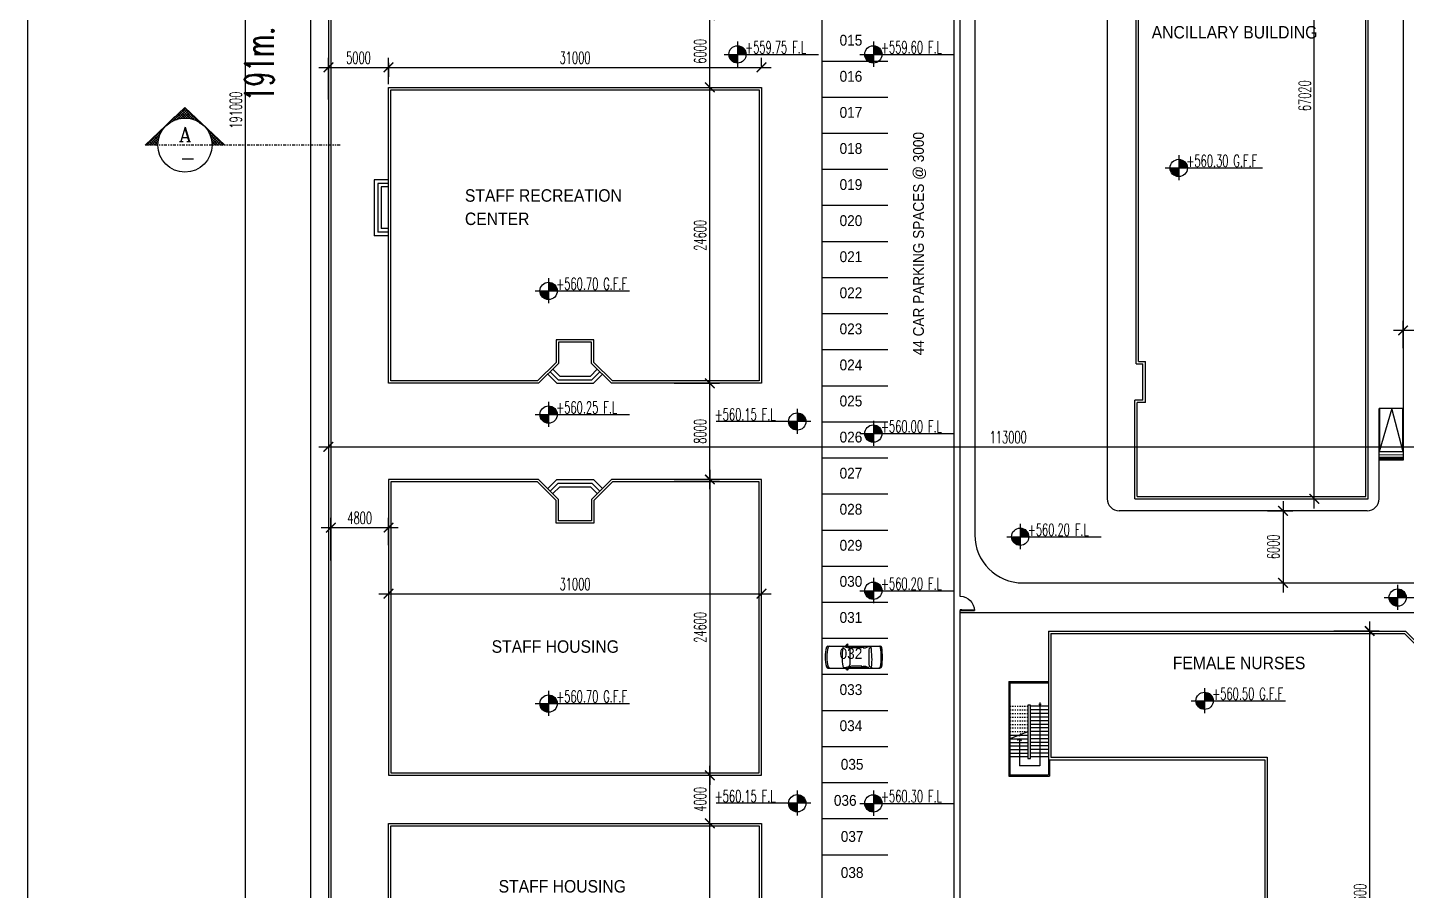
# Model space of a CAD drawing. Extents: x -708 to -403, y -916 to -561.
# Drawn here: x -708.2 to -593.6, y -784.3 to -712.5 of the extents above; entities that cross this region are included whole.
import ezdxf

# ---------------------------------------------------------------- set-up
doc = ezdxf.new("R2010")
doc.units = 0
doc.header["$LTSCALE"] = 0.2
doc.header["$MEASUREMENT"] = 0
doc.header["$PDMODE"] = 3
doc.header["$PDSIZE"] = 5
for name, pattern in [('HIDDEN', [0.375, 0.25, -0.125]), ('HIDDEN2', [0.1875, 0.125, -0.0625]), ('PHANTOM', [2.5, 1.25, -0.25, 0.25, -0.25, 0.25, -0.25])]:
    doc.linetypes.add(name, pattern=pattern)
doc.layers.get('0').update_dxf_attribs({"color": 11, "linetype": 'CONTINUOUS'})
doc.layers.get('Defpoints').update_dxf_attribs({"linetype": 'CONTINUOUS'})
for name, color, linetype in [('CCar', 7, 'CONTINUOUS'), ('CURB', 9, 'CONTINUOUS'), ('dimsite', 4, 'CONTINUOUS'), ('DOOR', 4, 'CONTINUOUS'), ('FENCE', 3, 'HIDDEN'), ('Handrail', 3, 'CONTINUOUS'), ('Level', 2, 'CONTINUOUS'), ('no', 2, 'CONTINUOUS'), ('Prapet', 2, 'CONTINUOUS'), ('Ptext', 11, 'CONTINUOUS'), ('ROOF', 2, 'CONTINUOUS'), ('STAIRS', 7, 'CONTINUOUS'), ('STR', 9, 'CONTINUOUS'), ('TEXT2', 3, 'CONTINUOUS'), ('TITLE', 1, 'CONTINUOUS'), ('TXT1', 2, 'CONTINUOUS'), ('WALKWAYS', 9, 'CONTINUOUS'), ('WALL', 7, 'CONTINUOUS')]:
    doc.layers.add(name, color=color, linetype=linetype)
doc.layers.add('H-RAMP', color=11, linetype='CONTINUOUS', lineweight=5)
doc.styles.add('RC', font='ROMANC.SHX', dxfattribs={"height": 4})
doc.styles.add('ROMANS', font='ROMANS.SHX', dxfattribs={"width": 0.6})
doc.styles.add('TTXT', font='swisse.ttf', dxfattribs={"width": 0.6})
doc.linetypes.add('FENCELINE1', pattern='A,0.25,-0.1,[133,ltypeshp.shx,S=0.1,R=0,X=-0.1,Y=0],-0.1,1', length=1.45)
doc.dimstyles.new('1-500', dxfattribs={"dimscale": 2, "dimtxt": 0.5, "dimasz": 0.4, "dimexe": 0.4, "dimexo": 0.03, "dimgap": 0.15, "dimtad": 1, "dimdec": 0, "dimlfac": 1000, "dimzin": 13, "dimdsep": 46, "dimtxsty": 'ROMANS', "dimblk": 'ARCHTICK', "dimcen": 0.09, "dimdle": 0.4, "dimclrd": 256, "dimclre": 256, "dimclrt": 2, "dimadec": 0, "dimazin": 0, "dimtfac": 1, "dimtdec": 0, "dimtofl": 0, "dimtmove": 2, "dimatfit": 3, "dimldrblk": 'CLOSEDBLANK', "dimfxl": 0, "dimtolj": 1, "dimtzin": 0, "dimlwd": -1, "dimlwe": -1, "dimarcsym": 0})

# ---------------------------------------------------------------- blocks, each defined once
blk = doc.blocks.new('_ARCHTICK')
at = {"color": 0, "linetype": 'ByBlock', "const_width": 0.15}
blk.add_lwpolyline([(-0.5, -0.5), (0.5, 0.5)], dxfattribs=at)
blk = doc.blocks.new('*D32')
at = {"layer": 'Defpoints', "color": 0}
for p in [(-678.19, -715.85), (-678.19, -717.32), (-683.19, -718.59)]:
    blk.add_point(p, dxfattribs=at)
at = {"layer": 'dimsite'}
for p, q in [((-683.19, -718.53), (-683.19, -715.05)), ((-678.19, -717.26), (-678.19, -715.05)), ((-683.99, -715.85), (-677.39, -715.85))]:
    blk.add_line(p, q, dxfattribs=at)
at = {"layer": 'dimsite', "xscale": 0.8, "yscale": 0.8, "zscale": 0.8, "rotation": 180}
blk.add_blockref('_ARCHTICK', (-683.19, -715.85), dxfattribs=at)
at = {"layer": 'dimsite', "xscale": 0.8, "yscale": 0.8, "zscale": 0.8}
blk.add_blockref('_ARCHTICK', (-678.19, -715.85), dxfattribs=at)
at = {"layer": 'dimsite', "color": 2, "insert": (-680.69, -715.05), "char_height": 1, "attachment_point": 5, "style": 'ROMANS'}
blk.add_mtext('\\A1;5000', dxfattribs=at)
blk = doc.blocks.new('_ClosedBlank')
at = {"color": 0, "linetype": 'ByBlock', "lineweight": -2}
for p, q in [((-1, 0.17), (0, 0)), ((-1, 0.17), (-1, -0.17)), ((0, 0), (-1, -0.17))]:
    blk.add_line(p, q, dxfattribs=at)
blk = doc.blocks.new('*D33')
at = {"layer": 'Defpoints', "color": 0}
for p in [(-678.19, -715.4), (-647.19, -715.85), (-647.19, -715.85)]:
    blk.add_point(p, dxfattribs=at)
at = {"layer": 'dimsite'}
for p, q in [((-647.19, -715.79), (-647.19, -715.05)), ((-678.99, -715.85), (-646.39, -715.85)), ((-678.19, -715.46), (-678.19, -716.65))]:
    blk.add_line(p, q, dxfattribs=at)
at = {"layer": 'dimsite', "xscale": 0.8, "yscale": 0.8, "zscale": 0.8, "rotation": 180}
blk.add_blockref('_ARCHTICK', (-678.19, -715.85), dxfattribs=at)
at = {"layer": 'dimsite', "xscale": 0.8, "yscale": 0.8, "zscale": 0.8}
blk.add_blockref('_ARCHTICK', (-647.19, -715.85), dxfattribs=at)
at = {"layer": 'dimsite', "color": 2, "insert": (-662.69, -715.05), "char_height": 1, "attachment_point": 5, "style": 'ROMANS'}
blk.add_mtext('\\A1;31000', dxfattribs=at)
blk = doc.blocks.new('*D36')
at = {"layer": 'Defpoints', "color": 0}
for p in [(-678.19, -754.12), (-678.19, -755.64), (-682.99, -756.92)]:
    blk.add_point(p, dxfattribs=at)
at = {"layer": 'dimsite'}
for p, q in [((-682.99, -756.86), (-682.99, -753.32)), ((-678.19, -755.58), (-678.19, -753.32)), ((-683.79, -754.12), (-677.39, -754.12))]:
    blk.add_line(p, q, dxfattribs=at)
at = {"layer": 'dimsite', "xscale": 0.8, "yscale": 0.8, "zscale": 0.8, "rotation": 180}
blk.add_blockref('_ARCHTICK', (-682.99, -754.12), dxfattribs=at)
at = {"layer": 'dimsite', "xscale": 0.8, "yscale": 0.8, "zscale": 0.8}
blk.add_blockref('_ARCHTICK', (-678.19, -754.12), dxfattribs=at)
at = {"layer": 'dimsite', "color": 2, "insert": (-680.59, -753.32), "char_height": 1, "attachment_point": 5, "style": 'ROMANS'}
blk.add_mtext('\\A1;4800', dxfattribs=at)
blk = doc.blocks.new('*D37')
at = {"layer": 'Defpoints', "color": 0}
for p in [(-678.19, -759.17), (-647.19, -759.62), (-647.19, -759.62)]:
    blk.add_point(p, dxfattribs=at)
at = {"layer": 'dimsite'}
for p, q in [((-678.99, -759.62), (-646.39, -759.62)), ((-678.19, -759.23), (-678.19, -760.42)), ((-647.19, -759.56), (-647.19, -758.82))]:
    blk.add_line(p, q, dxfattribs=at)
at = {"layer": 'dimsite', "xscale": 0.8, "yscale": 0.8, "zscale": 0.8, "rotation": 180}
blk.add_blockref('_ARCHTICK', (-678.19, -759.62), dxfattribs=at)
at = {"layer": 'dimsite', "xscale": 0.8, "yscale": 0.8, "zscale": 0.8}
blk.add_blockref('_ARCHTICK', (-647.19, -759.62), dxfattribs=at)
at = {"layer": 'dimsite', "color": 2, "insert": (-662.69, -758.82), "char_height": 1, "attachment_point": 5, "style": 'ROMANS'}
blk.add_mtext('\\A1;31000', dxfattribs=at)
blk = doc.blocks.new('Vclsdp')
for p, q in [((0.24, 0.91), (4.58, 0.91)), ((1.63, 0.86), (1.96, 0.78)), ((1.91, 1.05), (1.87, 1.07)), ((2.2, 0.77), (1.92, 0.87)), ((1.92, 0.87), (3.05, 0.87)), ((2.06, 0.65), (2.06, -0.65)), ((3.05, 0.77), (2.2, 0.77)), ((3.05, 0.87), (3.05, 0.77)), ((3.16, 0.88), (3.16, 0.77)), ((3.62, 0.88), (3.16, 0.88)), ((3.16, 0.77), (3.36, 0.77)), ((3.36, 0.77), (3.62, 0.88)), ((3.66, 0.75), (3.82, 0.86)), ((0.24, -0.91), (4.58, -0.91)), ((1.63, -0.86), (1.96, -0.78)), ((1.91, -1.05), (1.87, -1.07)), ((2.2, -0.77), (1.92, -0.87)), ((1.92, -0.87), (3.05, -0.87)), ((3.05, -0.77), (2.2, -0.77)), ((3.05, -0.87), (3.05, -0.77)), ((3.16, -0.88), (3.16, -0.77)), ((3.16, -0.77), (3.36, -0.77)), ((3.62, -0.88), (3.16, -0.88)), ((3.36, -0.77), (3.62, -0.88)), ((3.66, -0.75), (3.87, -0.86))]:
    blk.add_line(p, q)
for centre, radius, start, end in [((2.99, 0), 2.99, 164.0673, 195.9327), ((0.24, 0.78), 0.127, 90, 162.5507), ((2.96, 0), 2.83, 163.0675, 196.9325), ((0.38, 0.78), 0.127, 90, 161.4637), ((6.15, 0), 4.74, 170.7342, 189.2658), ((1.6, 0.74), 0.127, 75.2564, 170.0648), ((1.97, 0.79), 0.303, 109.7944, 155.6458), ((2.01, 0.9), 0.18, 122.3474, 176.7713), ((1.93, 0.65), 0.127, 0, 75.2564), ((13.72, 0), 10.09, 175.7353, 184.2647), ((-2.71, -0.22), 6.61, 354.4202, 9.448), ((4.48, 0.78), 0.127, 7.3566, 90), ((4.58, 0.78), 0.127, 7.3566, 90), ((-2.17, 0), 6.83, 353.2311, 6.6925), ((-2.07, 0), 6.83, 353.2311, 6.6925), ((0.24, -0.78), 0.127, 197.4493, 270), ((0.38, -0.78), 0.127, 198.5363, 270), ((1.6, -0.74), 0.127, 189.9352, 284.7436), ((1.97, -0.79), 0.303, 204.3542, 250.2056), ((2.01, -0.9), 0.18, 183.2287, 237.6526), ((1.93, -0.65), 0.127, 284.7436, 0), ((4.48, -0.78), 0.127, 270, 352.5594), ((4.58, -0.78), 0.127, 270, 352.5594)]:
    blk.add_arc(centre, radius, start, end)
blk = doc.blocks.new('*D178')
at = {"layer": 'Defpoints', "color": 0}
for p in [(-654.52, -711.52), (-651.49, -711.52), (-654.52, -717.52)]:
    blk.add_point(p, dxfattribs=at)
at = {"layer": 'dimsite'}
for p, q in [((-654.46, -711.52), (-650.69, -711.52)), ((-651.49, -718.32), (-651.49, -710.72)), ((-654.46, -717.52), (-650.69, -717.52))]:
    blk.add_line(p, q, dxfattribs=at)
at = {"layer": 'dimsite', "xscale": 0.8, "yscale": 0.8, "zscale": 0.8}
for p, rotation in [((-651.49, -711.52), 90), ((-651.49, -717.52), 270)]:
    blk.add_blockref('_ARCHTICK', p, dxfattribs=dict(at, rotation=rotation))
at = {"layer": 'dimsite', "color": 2, "insert": (-652.29, -714.52), "char_height": 1, "attachment_point": 5, "rotation": 90, "style": 'ROMANS'}
blk.add_mtext('\\A1;6000', dxfattribs=at)
blk = doc.blocks.new('*D179')
at = {"layer": 'Defpoints', "color": 0}
for p in [(-654.52, -717.52), (-651.49, -717.52), (-654.52, -742.12)]:
    blk.add_point(p, dxfattribs=at)
at = {"layer": 'dimsite'}
for p, q in [((-651.49, -742.92), (-651.49, -716.72)), ((-654.46, -717.52), (-650.69, -717.52)), ((-654.46, -742.12), (-650.69, -742.12))]:
    blk.add_line(p, q, dxfattribs=at)
at = {"layer": 'dimsite', "xscale": 0.8, "yscale": 0.8, "zscale": 0.8}
for p, rotation in [((-651.49, -717.52), 90), ((-651.49, -742.12), 270)]:
    blk.add_blockref('_ARCHTICK', p, dxfattribs=dict(at, rotation=rotation))
at = {"layer": 'dimsite', "color": 2, "insert": (-652.29, -729.82), "char_height": 1, "attachment_point": 5, "rotation": 90, "style": 'ROMANS'}
blk.add_mtext('\\A1;24600', dxfattribs=at)
blk = doc.blocks.new('*D180')
at = {"layer": 'Defpoints', "color": 0}
for p in [(-654.52, -742.12), (-651.49, -742.12), (-654.52, -750.12)]:
    blk.add_point(p, dxfattribs=at)
at = {"layer": 'dimsite'}
for p, q in [((-651.49, -750.92), (-651.49, -741.32)), ((-654.46, -742.12), (-650.69, -742.12)), ((-654.46, -750.12), (-650.69, -750.12))]:
    blk.add_line(p, q, dxfattribs=at)
at = {"layer": 'dimsite', "xscale": 0.8, "yscale": 0.8, "zscale": 0.8}
for p, rotation in [((-651.49, -742.12), 90), ((-651.49, -750.12), 270)]:
    blk.add_blockref('_ARCHTICK', p, dxfattribs=dict(at, rotation=rotation))
at = {"layer": 'dimsite', "color": 2, "insert": (-652.29, -746.12), "char_height": 1, "attachment_point": 5, "rotation": 90, "style": 'ROMANS'}
blk.add_mtext('\\A1;8000', dxfattribs=at)
blk = doc.blocks.new('*D181')
at = {"layer": 'Defpoints', "color": 0}
for p in [(-654.52, -750.12), (-654.52, -774.72), (-651.49, -774.72)]:
    blk.add_point(p, dxfattribs=at)
at = {"layer": 'dimsite'}
for p, q in [((-651.49, -749.32), (-651.49, -775.52)), ((-654.46, -750.12), (-650.69, -750.12)), ((-654.46, -774.72), (-650.69, -774.72))]:
    blk.add_line(p, q, dxfattribs=at)
at = {"layer": 'dimsite', "xscale": 0.8, "yscale": 0.8, "zscale": 0.8}
for p, rotation in [((-651.49, -750.12), 90), ((-651.49, -774.72), 270)]:
    blk.add_blockref('_ARCHTICK', p, dxfattribs=dict(at, rotation=rotation))
at = {"layer": 'dimsite', "color": 2, "insert": (-652.29, -762.42), "char_height": 1, "attachment_point": 5, "rotation": 90, "style": 'ROMANS'}
blk.add_mtext('\\A1;24600', dxfattribs=at)
blk = doc.blocks.new('*D182')
at = {"layer": 'Defpoints', "color": 0}
for p in [(-654.52, -774.72), (-651.49, -774.72), (-654.52, -778.72)]:
    blk.add_point(p, dxfattribs=at)
at = {"layer": 'dimsite'}
for p, q in [((-651.49, -779.52), (-651.49, -773.92)), ((-654.46, -774.72), (-650.69, -774.72)), ((-654.46, -778.72), (-650.69, -778.72))]:
    blk.add_line(p, q, dxfattribs=at)
at = {"layer": 'dimsite', "xscale": 0.8, "yscale": 0.8, "zscale": 0.8}
for p, rotation in [((-651.49, -774.72), 90), ((-651.49, -778.72), 270)]:
    blk.add_blockref('_ARCHTICK', p, dxfattribs=dict(at, rotation=rotation))
at = {"layer": 'dimsite', "color": 2, "insert": (-652.29, -776.72), "char_height": 1, "attachment_point": 5, "rotation": 90, "style": 'ROMANS'}
blk.add_mtext('\\A1;4000', dxfattribs=at)
blk = doc.blocks.new('*D183')
at = {"layer": 'Defpoints', "color": 0}
for p in [(-654.52, -778.72), (-651.49, -778.72), (-652.27, -803.32)]:
    blk.add_point(p, dxfattribs=at)
at = {"layer": 'dimsite'}
for p, q in [((-651.49, -804.12), (-651.49, -777.92)), ((-654.46, -778.72), (-650.69, -778.72)), ((-652.21, -803.32), (-650.69, -803.32))]:
    blk.add_line(p, q, dxfattribs=at)
at = {"layer": 'dimsite', "xscale": 0.8, "yscale": 0.8, "zscale": 0.8}
for p, rotation in [((-651.49, -778.72), 90), ((-651.49, -803.32), 270)]:
    blk.add_blockref('_ARCHTICK', p, dxfattribs=dict(at, rotation=rotation))
at = {"layer": 'dimsite', "color": 2, "insert": (-652.29, -791.02), "char_height": 1, "attachment_point": 5, "rotation": 90, "style": 'ROMANS'}
blk.add_mtext('\\A1;24600', dxfattribs=at)
blk = doc.blocks.new('*D184')
at = {"layer": 'Defpoints', "color": 0}
for p in [(-599.68, -762.72), (-596.65, -762.72), (-599.68, -807.32)]:
    blk.add_point(p, dxfattribs=at)
at = {"layer": 'dimsite'}
for p, q in [((-596.65, -808.12), (-596.65, -761.92)), ((-599.62, -762.72), (-595.85, -762.72)), ((-599.62, -807.32), (-595.85, -807.32))]:
    blk.add_line(p, q, dxfattribs=at)
at = {"layer": 'dimsite', "xscale": 0.8, "yscale": 0.8, "zscale": 0.8}
for p, rotation in [((-596.65, -762.72), 90), ((-596.65, -807.32), 270)]:
    blk.add_blockref('_ARCHTICK', p, dxfattribs=dict(at, rotation=rotation))
at = {"layer": 'dimsite', "color": 2, "insert": (-597.45, -785.02), "char_height": 1, "attachment_point": 5, "rotation": 90, "style": 'ROMANS'}
blk.add_mtext('\\A1;44600', dxfattribs=at)
blk = doc.blocks.new('*X15')
at = {"color": 0}
for p, q in [((36.82, 28.25), (36.9, 28.33)), ((36.82, 28.27), (36.87, 28.33)), ((36.82, 28.3), (36.84, 28.33)), ((36.82, 28.22), (36.92, 28.32)), ((36.82, 28.19), (36.92, 28.29)), ((36.82, 28.16), (36.92, 28.26)), ((36.82, 28.13), (36.92, 28.23)), ((36.84, 28.13), (36.92, 28.2)), ((36.87, 28.13), (36.92, 28.18)), ((36.9, 28.13), (36.92, 28.15))]:
    blk.add_line(p, q, dxfattribs=at)
blk = doc.blocks.new('*X14')
at = {"color": 0}
for p, q in [((36.82, 29.91), (36.91, 30.01)), ((36.82, 29.94), (36.88, 30.01)), ((36.82, 29.97), (36.86, 30.01)), ((36.82, 30), (36.83, 30.01)), ((36.82, 29.89), (36.92, 29.99)), ((36.82, 29.86), (36.92, 29.96)), ((36.82, 29.83), (36.92, 29.93)), ((36.82, 29.81), (36.92, 29.9)), ((36.85, 29.81), (36.92, 29.87)), ((36.88, 29.81), (36.92, 29.84)), ((36.91, 29.81), (36.92, 29.82))]:
    blk.add_line(p, q, dxfattribs=at)
blk = doc.blocks.new('A$C2C2F0F2F')
at = {"layer": 'DOOR'}
for p, q in [((0.1, 1.64), (0, 1.64)), ((0, 1.44), (0, 1.64)), ((0.1, 1.44), (0.1, 1.64)), ((0.1, 1.44), (0, 1.44)), ((0, 0.2), (0, 1.44)), ((0, 0), (0, 0.2)), ((0.1, 0.2), (0, 0.2)), ((0.1, 0), (0, 0)), ((0.02, 0.2), (0.02, 1.44)), ((0.08, 0.2), (0.08, 1.44)), ((0.1, 0.2), (0.1, 1.44)), ((0.1, 0), (0.1, 0.2))]:
    blk.add_line(p, q, dxfattribs=at)
blk.add_arc((0, 0), 1.64, 0, 90, dxfattribs=at)
at = {"layer": 'DOOR', "color": 11, "extrusion": (0, 0, -1), "zscale": -1}
for name, p in [('*X14', (-36.92, -28.37)), ('*X15', (-36.92, -28.13))]:
    blk.add_blockref(name, p, dxfattribs=at)
blk = doc.blocks.new('*D208')
at = {"layer": 'Defpoints', "color": 0}
for p in [(-593.87, -737.73), (-593.87, -739.26), (-588.37, -739.26)]:
    blk.add_point(p, dxfattribs=at)
at = {"layer": 'dimsite'}
for p, q in [((-587.57, -737.73), (-594.67, -737.73)), ((-593.87, -739.2), (-593.87, -736.93)), ((-588.37, -739.2), (-588.37, -736.93))]:
    blk.add_line(p, q, dxfattribs=at)
at = {"layer": 'dimsite', "xscale": 0.8, "yscale": 0.8, "zscale": 0.8, "rotation": 180}
blk.add_blockref('_ARCHTICK', (-593.87, -737.73), dxfattribs=at)
at = {"layer": 'dimsite', "xscale": 0.8, "yscale": 0.8, "zscale": 0.8}
blk.add_blockref('_ARCHTICK', (-588.37, -737.73), dxfattribs=at)
at = {"layer": 'dimsite', "color": 2, "insert": (-591.12, -736.93), "char_height": 1, "attachment_point": 5, "style": 'ROMANS'}
blk.add_mtext('\\A1;5500', dxfattribs=at)
blk = doc.blocks.new('*D210')
at = {"layer": 'Defpoints', "color": 0}
for p in [(-605.21, -752.72), (-605.21, -758.72), (-603.85, -758.72)]:
    blk.add_point(p, dxfattribs=at)
at = {"layer": 'dimsite'}
for p, q in [((-605.15, -752.72), (-603.05, -752.72)), ((-603.85, -751.92), (-603.85, -759.52)), ((-605.15, -758.72), (-603.05, -758.72))]:
    blk.add_line(p, q, dxfattribs=at)
at = {"layer": 'dimsite', "xscale": 0.8, "yscale": 0.8, "zscale": 0.8}
for p, rotation in [((-603.85, -752.72), 90), ((-603.85, -758.72), 270)]:
    blk.add_blockref('_ARCHTICK', p, dxfattribs=dict(at, rotation=rotation))
at = {"layer": 'dimsite', "color": 2, "insert": (-604.65, -755.72), "char_height": 1, "attachment_point": 5, "rotation": 90, "style": 'ROMANS'}
blk.add_mtext('\\A1;6000', dxfattribs=at)
blk = doc.blocks.new('*D258')
at = {"layer": 'Defpoints', "color": 0}
for p in [(-605.28, -684.7), (-601.25, -684.7), (-603.24, -751.72)]:
    blk.add_point(p, dxfattribs=at)
at = {"layer": 'dimsite'}
for p, q in [((-601.25, -752.52), (-601.25, -683.9)), ((-605.22, -684.7), (-600.45, -684.7)), ((-603.18, -751.72), (-600.45, -751.72))]:
    blk.add_line(p, q, dxfattribs=at)
at = {"layer": 'dimsite', "xscale": 0.8, "yscale": 0.8, "zscale": 0.8}
for p, rotation in [((-601.25, -684.7), 90), ((-601.25, -751.72), 270)]:
    blk.add_blockref('_ARCHTICK', p, dxfattribs=dict(at, rotation=rotation))
at = {"layer": 'dimsite', "color": 2, "insert": (-602.05, -718.21), "char_height": 1, "attachment_point": 5, "rotation": 90, "style": 'ROMANS'}
blk.add_mtext('\\A1;67020', dxfattribs=at)
blk = doc.blocks.new('*D274')
at = {"layer": 'Defpoints', "color": 0}
for p in [(-690.08, -623.91), (-683.48, -623.91), (-685.01, -814.91)]:
    blk.add_point(p, dxfattribs=at)
at = {"layer": 'dimsite'}
for p, q in [((-690.08, -815.71), (-690.08, -623.11)), ((-683.54, -623.91), (-690.88, -623.91)), ((-685.07, -814.91), (-690.88, -814.91))]:
    blk.add_line(p, q, dxfattribs=at)
at = {"layer": 'dimsite', "xscale": 0.8, "yscale": 0.8, "zscale": 0.8}
for p, rotation in [((-690.08, -623.91), 90), ((-690.08, -814.91), 270)]:
    blk.add_blockref('_ARCHTICK', p, dxfattribs=dict(at, rotation=rotation))
at = {"layer": 'dimsite', "color": 2, "insert": (-690.88, -719.41), "char_height": 1, "attachment_point": 5, "rotation": 90, "style": 'ROMANS'}
blk.add_mtext('\\A1;191000', dxfattribs=at)
blk = doc.blocks.new('*X279')
at = {"color": 0}
for p, q in [((592.73, 429.39), (597.06, 433.72)), ((594.53, 430.48), (597.43, 433.38)), ((596.01, 430.71), (594.89, 431.83)), ((596.62, 430.81), (595.25, 432.18)), ((595.37, 430.61), (597.79, 433.04)), ((597.35, 430.79), (595.61, 432.52)), ((598.21, 430.63), (595.97, 432.87)), ((596.21, 430.74), (598.16, 432.7)), ((599.19, 430.36), (596.32, 433.22)), ((600.37, 429.89), (596.68, 433.57)), ((597.02, 430.85), (598.53, 432.36)), ((597.62, 430.74), (598.89, 432.02)), ((598.22, 430.63), (599.26, 431.67)), ((591.69, 428.67), (591.68, 428.68)), ((592.11, 428.96), (592.03, 429.03)), ((592.52, 429.25), (592.39, 429.38)), ((592.94, 429.53), (592.75, 429.73)), ((593.36, 429.82), (593.11, 430.08)), ((593.78, 430.11), (593.46, 430.43)), ((594.2, 430.4), (593.82, 430.78)), ((594.78, 430.52), (594.18, 431.13)), ((595.39, 430.62), (594.54, 431.48)), ((598.8, 430.51), (599.62, 431.33)), ((599.31, 430.31), (599.99, 430.99)), ((601.55, 429.42), (599.7, 431.26)), ((599.81, 430.11), (600.36, 430.65)), ((600.32, 429.91), (600.72, 430.31)), ((600.82, 429.7), (601.09, 429.97)), ((601.33, 429.5), (601.45, 429.63))]:
    blk.add_line(p, q, dxfattribs=at)
blk = doc.blocks.new('*X278')
at = {"color": 0}
for p, q in [((602.83, 428.17), (602.93, 428.28)), ((607.6, 423.36), (602.86, 428.1)), ((603.07, 427.71), (603.29, 427.93)), ((603.31, 427.24), (603.65, 427.58)), ((603.56, 426.78), (604.01, 427.23)), ((606.9, 423.36), (603.69, 426.56)), ((603.84, 426.35), (604.37, 426.88)), ((604.13, 425.94), (604.72, 426.53)), ((604.32, 425.42), (605.08, 426.18)), ((604.32, 424.72), (605.44, 425.84)), ((606.19, 423.36), (604.32, 425.23)), ((605.48, 423.36), (604.32, 424.52)), ((604.37, 424.05), (605.8, 425.49)), ((604.44, 423.42), (606.16, 425.14)), ((605.08, 423.36), (606.52, 424.79)), ((605.79, 423.36), (606.87, 424.44)), ((606.5, 423.36), (607.23, 424.09)), ((604.78, 423.36), (604.4, 423.73)), ((607.21, 423.36), (607.59, 423.74)), ((607.91, 423.36), (607.95, 423.39))]:
    blk.add_line(p, q, dxfattribs=at)
blk = doc.blocks.new('*D283')
at = {"layer": 'Defpoints', "color": 0}
for p in [(-683.19, -746.07), (-570.19, -747.41), (-570.19, -747.73)]:
    blk.add_point(p, dxfattribs=at)
at = {"layer": 'dimsite'}
for p, q in [((-683.19, -746.13), (-683.19, -748.21)), ((-570.19, -747.67), (-570.19, -746.61)), ((-683.99, -747.41), (-569.39, -747.41))]:
    blk.add_line(p, q, dxfattribs=at)
at = {"layer": 'dimsite', "xscale": 0.8, "yscale": 0.8, "zscale": 0.8, "rotation": 180}
blk.add_blockref('_ARCHTICK', (-683.19, -747.41), dxfattribs=at)
at = {"layer": 'dimsite', "xscale": 0.8, "yscale": 0.8, "zscale": 0.8}
blk.add_blockref('_ARCHTICK', (-570.19, -747.41), dxfattribs=at)
at = {"layer": 'dimsite', "color": 2, "insert": (-626.69, -746.61), "char_height": 1, "attachment_point": 5, "style": 'ROMANS'}
blk.add_mtext('\\A1;113000', dxfattribs=at)
blk = doc.blocks.new('A$C4FC02F7F')
at = {"layer": 'CURB'}
for p, q in [((27.5991, 25.1005), (27.5991, 22.0005)), ((29.55, 25.1005), (29.55, 21.5005)), ((29.6, 25.1005), (29.6, 20.8005)), ((5, 17.6005), (5, 17.6005)), ((26.6, 16.6005), (6, 16.6005))]:
    blk.add_line(p, q, dxfattribs=at)
for centre, start, end in [((6, 17.6005), 180, 270), ((26.6, 17.6005), 270, 0)]:
    blk.add_arc(centre, 1, start, end, dxfattribs=at)
at = {"layer": 'H-RAMP'}
for p, q in [((29.6, 21.2495), (27.6, 21.2495)), ((29.604, 21.0668), (27.6, 21.0668)), ((29.6, 20.9675), (27.6, 20.9675)), ((29.6, 20.8953), (27.6, 20.8953)), ((29.6, 20.8366), (27.6, 20.8366)), ((29.6, 20.814), (27.6, 20.814)), ((29.6, 20.8005), (27.6, 20.8005))]:
    blk.add_line(p, q, dxfattribs=at)
at = {"layer": 'Prapet'}
blk.add_line((26.7, 47.6005), (26.7, 72.6005), dxfattribs=at)
at = {"layer": 'ROOF'}
for p, q in [((26.5, 17.8005), (26.5, 84.4205)), ((26.7, 17.6005), (26.7, 84.6205)), ((7.4, 28.8165), (7.4, 61.6005)), ((7.6, 29.0165), (7.6, 61.4005)), ((7.4, 28.8165), (7.9771, 28.8165)), ((7.6, 29.0165), (8.1771, 29.0165)), ((7.9771, 25.8005), (7.9771, 28.8165)), ((8.1771, 25.6005), (8.1771, 29.0165)), ((7.9771, 25.8005), (7.3, 25.8005)), ((7.3, 17.6005), (7.3, 25.8005)), ((8.1771, 25.6005), (7.5, 25.6005)), ((7.5, 17.8005), (7.5, 25.6005)), ((7.3, 17.6005), (26.7, 17.6005)), ((7.5, 17.8005), (26.5, 17.8005))]:
    blk.add_line(p, q, dxfattribs=at)
at = {"layer": 'STR'}
for p, q in [((29.6, 77.1205), (29.6, 33.4005)), ((5, 61.6005), (5, 17.6005)), ((29.6, 33.3805), (29.6, 25.1005)), ((29.6, 25.1005), (27.6, 25.1005)), ((28.65, 25.1005), (27.6, 21.5005)), ((27.6, 20.8005), (27.6, 25.1005)), ((27.6, 17.6005), (27.6, 25.1005)), ((27.65, 21.5005), (27.65, 25.1005)), ((29.6, 21.5005), (28.65, 25.1005)), ((29.6, 25.1005), (29.6, 21.5005)), ((29.6, 21.5005), (27.6, 21.5005))]:
    blk.add_line(p, q, dxfattribs=at)
at = {"layer": 'TXT1', "style": 'TTXT', "width": 0.9}
blk.add_text('ANCILLARY BUILDING', height=1.0374, dxfattribs=at).set_placement((8.6991, 55.8729))
at = {"layer": 'dimsite'}
dim = blk.add_linear_dim(base=(22.2126, 84.6205), p1=(20.2269, 17.6005), p2=(18.1848, 84.6205), angle=90, dimstyle='1-500', dxfattribs=at)
dim.commit()
dim.dimension.update_dxf_attribs({"geometry": '*D258', "text_midpoint": (21.4126, 51.1105), "insert": (623.4671, 769.3226)})

msp = doc.modelspace()

# ---------------------------------------------------------------- linework, layer by layer
for p, q in [((-679.3921, -725.1971), (-679.3921, -729.8471)), ((-678.1921, -725.1971), (-679.3921, -725.1971)), ((-679.0921, -725.4971), (-679.0921, -729.5471)), ((-678.1921, -725.4971), (-679.0921, -725.4971)), ((-678.7921, -725.7971), (-678.7921, -729.2471)), ((-678.1921, -725.7971), (-678.7921, -725.7971)), ((-678.1921, -729.8471), (-679.3921, -729.8471)), ((-678.1921, -729.5471), (-679.0921, -729.5471)), ((-678.1921, -729.2471), (-678.7921, -729.2471))]:
    msp.add_line(p, q)
at = {"layer": 'CURB'}
msp.add_line((-625.4671, -758.7221), (-588.1921, -758.7221), dxfattribs=at)
msp.add_arc((-625.4671, -754.7221), 4, 180, 270, dxfattribs=at)
at = {"layer": 'FENCE', "linetype": 'FENCELINE1'}
for p, q in [((-630.6921, -759.8408), (-630.6921, -663.1221)), ((-630.6921, -811.1221), (-630.6921, -761.0133)), ((-588.3073, -761.2176), (-630.6921, -761.2176))]:
    msp.add_line(p, q, dxfattribs=at)
at = {"layer": 'Handrail'}
for p, q in [((-626.6519, -766.9231), (-623.3519, -766.9231)), ((-626.6519, -766.9231), (-626.6519, -774.7816)), ((-626.5519, -767.0231), (-623.3519, -767.0231)), ((-626.5519, -767.0231), (-626.5519, -774.6816)), ((-623.3519, -773.4231), (-623.3519, -774.6816)), ((-623.2519, -773.4231), (-623.2519, -774.7816)), ((-626.6519, -774.7816), (-623.2519, -774.7816)), ((-626.5519, -774.6816), (-623.3519, -774.6816))]:
    msp.add_line(p, q, dxfattribs=at)
at = {"layer": 'Level'}
for p, q in [((-649.1909, -713.7057), (-649.1909, -715.7959)), ((-637.9008, -713.7057), (-637.9008, -715.7959)), ((-650.3087, -714.7714), (-642.4598, -714.7714)), ((-639.0187, -714.7714), (-631.1697, -714.7714)), ((-613.637, -724.217), (-605.5714, -724.217)), ((-612.5191, -723.1513), (-612.5191, -725.2414)), ((-664.8919, -733.3732), (-664.8919, -735.4634)), ((-666.0098, -734.4389), (-658.1608, -734.4389)), ((-664.8919, -743.6529), (-664.8919, -745.7431)), ((-666.0098, -744.7186), (-658.1608, -744.7186)), ((-644.2218, -744.2321), (-644.2218, -746.3222)), ((-643.104, -745.2978), (-650.953, -745.2978)), ((-637.9008, -745.2364), (-637.9008, -747.3265)), ((-639.0187, -746.3021), (-631.1697, -746.3021)), ((-625.697, -753.8219), (-625.697, -755.9121)), ((-626.8149, -754.8876), (-618.9659, -754.8876)), ((-637.9008, -758.3079), (-637.9008, -760.3981)), ((-639.0187, -759.3736), (-631.1697, -759.3736)), ((-594.3249, -758.8711), (-594.3249, -760.9612)), ((-595.4427, -759.9368), (-587.5937, -759.9368)), ((-664.8919, -767.689), (-664.8919, -769.7792)), ((-610.3718, -767.4603), (-610.3718, -769.5505)), ((-666.0098, -768.7547), (-658.1608, -768.7547)), ((-611.4896, -768.5261), (-603.6407, -768.5261)), ((-644.2218, -775.9799), (-644.2218, -778.07)), ((-637.9008, -775.9874), (-637.9008, -778.0776)), ((-643.104, -777.0456), (-650.953, -777.0456)), ((-639.0187, -777.0531), (-631.1697, -777.0531))]:
    msp.add_line(p, q, dxfattribs=at)
at = {"layer": 'Level', "const_width": 0.7037}
for points in [[(-649.5428, -714.7714, 0.41421356), (-649.1909, -715.1233)], [(-648.8391, -714.7714, 0.41421356), (-649.1909, -714.4196, 0.41421356)], [(-638.2527, -714.7714, 0.41421356), (-637.9008, -715.1233)], [(-637.549, -714.7714, 0.41421356), (-637.9008, -714.4196, 0.41421356)], [(-612.871, -724.217, 0.41421356), (-612.5191, -724.5688)], [(-612.1673, -724.217, 0.41421356), (-612.5191, -723.8651, 0.41421356)], [(-665.2438, -734.4389, 0.41421356), (-664.8919, -734.7908)], [(-664.5401, -734.4389, 0.41421356), (-664.8919, -734.0871, 0.41421356)], [(-665.2438, -744.7186, 0.41421356), (-664.8919, -745.0705)], [(-664.5401, -744.7186, 0.41421356), (-664.8919, -744.3668, 0.41421356)], [(-643.87, -745.2978, 0.41421356), (-644.2218, -744.9459, 0.41421356)], [(-644.5737, -745.2978, 0.41421356), (-644.2218, -745.6496)], [(-638.2527, -746.3021, 0.41421356), (-637.9008, -746.6539)], [(-637.549, -746.3021, 0.41421356), (-637.9008, -745.9502, 0.41421356)], [(-626.0489, -754.8876, 0.41421356), (-625.697, -755.2395)], [(-625.3452, -754.8876, 0.41421356), (-625.697, -754.5358, 0.41421356)], [(-638.2527, -759.3736, 0.41421356), (-637.9008, -759.7255)], [(-637.549, -759.3736, 0.41421356), (-637.9008, -759.0218, 0.41421356)], [(-594.6767, -759.9368, 0.41421356), (-594.3249, -760.2886)], [(-593.973, -759.9368, 0.41421356), (-594.3249, -759.5849, 0.41421356)], [(-665.2438, -768.7547, 0.41421356), (-664.8919, -769.1066)], [(-664.5401, -768.7547, 0.41421356), (-664.8919, -768.4029, 0.41421356)], [(-610.7236, -768.5261, 0.41421356), (-610.3718, -768.8779)], [(-610.0199, -768.5261, 0.41421356), (-610.3718, -768.1742, 0.41421356)], [(-644.5737, -777.0456, 0.41421356), (-644.2218, -777.3974)], [(-643.87, -777.0456, 0.41421356), (-644.2218, -776.6937, 0.41421356)], [(-638.2527, -777.0531, 0.41421356), (-637.9008, -777.405)], [(-637.549, -777.0531, 0.41421356), (-637.9008, -776.7013, 0.41421356)]]:
    msp.add_lwpolyline(points, format="xyb", dxfattribs=at)
at = {"layer": 'Level'}
for centre in [(-649.1909, -714.7714), (-637.9008, -714.7714), (-612.5191, -724.217), (-664.8919, -734.4389), (-664.8919, -744.7186), (-644.2218, -745.2978), (-637.9008, -746.3021), (-625.697, -754.8876), (-637.9008, -759.3736), (-594.3249, -759.9368), (-664.8919, -768.7547), (-610.3718, -768.5261), (-644.2218, -777.0456), (-637.9008, -777.0531)]:
    msp.add_circle(centre, 0.72, dxfattribs=at)
at = {"layer": 'no'}
msp.add_line((-708.1921, -560.6326), (-708.1921, -861.3122), dxfattribs=at)
at = {"layer": 'Prapet'}
for p, q in [((-623.3519, -762.7221), (-605.3244, -762.7221)), ((-623.3519, -762.7221), (-623.3519, -773.4221)), ((-623.1519, -762.9221), (-593.7661, -762.9221)), ((-623.1519, -762.9221), (-623.1519, -773.2221)), ((-605.3044, -762.7221), (-593.6833, -762.7221)), ((-592.3519, -764.3363), (-593.7661, -762.9221)), ((-592.1519, -764.2534), (-593.6833, -762.7221)), ((-623.3519, -773.4221), (-605.3769, -773.4221)), ((-623.1519, -773.2221), (-605.1769, -773.2221)), ((-605.3769, -773.4221), (-605.3769, -785.1221)), ((-605.1769, -773.2221), (-605.1769, -784.9221))]:
    msp.add_line(p, q, dxfattribs=at)
for points in [[(-647.1921, -742.1221), (-659.6671, -742.1221), (-661.3171, -740.4721), (-661.3171, -738.6971), (-664.0671, -738.6971), (-664.0671, -740.4721), (-665.7171, -742.1221), (-678.1921, -742.1221), (-678.1921, -717.5221), (-647.1921, -717.5221)], [(-647.3921, -741.9221), (-659.5843, -741.9221), (-661.1171, -740.3892), (-661.1171, -738.4971), (-664.2671, -738.4971), (-664.2671, -740.3892), (-665.7999, -741.9221), (-677.9921, -741.9221), (-677.9921, -717.7221), (-647.3921, -717.7221)], [(-647.1921, -750.1221), (-659.6671, -750.1221), (-661.3171, -751.7721), (-661.3171, -753.5471), (-664.0671, -753.5471), (-664.0671, -751.7721), (-665.7171, -750.1221), (-678.1921, -750.1221), (-678.1921, -774.7221), (-647.1921, -774.7221)], [(-647.3921, -750.3221), (-659.5843, -750.3221), (-661.1171, -751.8549), (-661.1171, -753.7471), (-664.2671, -753.7471), (-664.2671, -751.8549), (-665.7999, -750.3221), (-677.9921, -750.3221), (-677.9921, -774.5221), (-647.3921, -774.5221)], [(-625.0519, -773.3116), (-624.8519, -773.3116), (-624.8519, -768.8816), (-625.0519, -768.8816)], [(-647.1921, -803.3221), (-659.6671, -803.3221), (-661.3171, -801.6721), (-661.3171, -799.8971), (-664.0671, -799.8971), (-664.0671, -801.6721), (-665.7171, -803.3221), (-678.1921, -803.3221), (-678.1921, -778.7221), (-647.1921, -778.7221)], [(-647.3921, -803.1221), (-659.5843, -803.1221), (-661.1171, -801.5892), (-661.1171, -799.6971), (-664.2671, -799.6971), (-664.2671, -801.5892), (-665.7999, -803.1221), (-677.9921, -803.1221), (-677.9921, -778.9221), (-647.3921, -778.9221)]]:
    msp.add_lwpolyline(points, close=True, dxfattribs=at)
at = {"layer": 'STAIRS'}
for p, q in [((-664.2171, -742.1221), (-664.9671, -741.3721)), ((-664.0928, -741.8221), (-664.755, -741.1599)), ((-663.9686, -741.5221), (-664.5428, -740.9478)), ((-661.4156, -741.5221), (-660.8414, -740.9478)), ((-661.2914, -741.8221), (-660.6292, -741.1599)), ((-661.1671, -742.1221), (-660.4171, -741.3721)), ((-664.2171, -742.1221), (-661.1671, -742.1221)), ((-664.0928, -741.8221), (-661.2914, -741.8221)), ((-663.9686, -741.5221), (-661.4156, -741.5221)), ((-664.2171, -750.1221), (-664.9671, -750.8721)), ((-664.0928, -750.4221), (-664.755, -751.0842)), ((-664.2171, -750.1221), (-661.1671, -750.1221)), ((-664.0928, -750.4221), (-661.2914, -750.4221)), ((-661.2914, -750.4221), (-660.6292, -751.0842)), ((-661.1671, -750.1221), (-660.4171, -750.8721)), ((-663.9686, -750.7221), (-664.5428, -751.2963)), ((-663.9686, -750.7221), (-661.4156, -750.7221)), ((-661.4156, -750.7221), (-660.8414, -751.2963)), ((-624.0519, -768.6653), (-624.0519, -773.9316)), ((-623.3519, -768.9816), (-624.8519, -768.9816)), ((-623.3519, -769.2816), (-624.8519, -769.2816)), ((-623.3519, -769.5816), (-624.8519, -769.5816)), ((-623.3519, -769.8816), (-624.8519, -769.8816)), ((-623.3519, -770.1816), (-624.8519, -770.1816)), ((-623.3519, -770.4816), (-624.8519, -770.4816)), ((-623.3519, -770.7816), (-624.8519, -770.7816)), ((-623.3519, -771.0816), (-624.8519, -771.0816)), ((-626.5519, -771.3816), (-625.0519, -771.3816)), ((-626.5519, -771.6816), (-625.0519, -771.6816)), ((-626.5519, -771.9816), (-625.0519, -771.9816)), ((-626.5519, -772.2816), (-625.0519, -772.2816)), ((-625.7519, -771.6816), (-625.7519, -773.9316)), ((-623.3519, -771.3816), (-624.8519, -771.3816)), ((-623.3519, -771.6816), (-624.8519, -771.6816)), ((-623.3519, -771.9816), (-624.8519, -771.9816)), ((-623.3519, -772.2816), (-624.8519, -772.2816)), ((-626.5519, -772.5816), (-625.0519, -772.5816)), ((-626.5519, -772.8816), (-625.0519, -772.8816)), ((-625.0519, -773.1816), (-626.5519, -773.1816)), ((-623.3519, -772.5816), (-624.8519, -772.5816)), ((-623.3519, -772.8816), (-624.8519, -772.8816)), ((-623.3519, -773.1816), (-624.8519, -773.1816)), ((-624.0519, -773.9316), (-625.7519, -773.9316))]:
    msp.add_line(p, q, dxfattribs=at)
at = {"layer": 'STAIRS', "linetype": 'HIDDEN2'}
for p, q in [((-626.5519, -768.9816), (-625.0519, -768.9816)), ((-626.5519, -769.2816), (-625.0519, -769.2816)), ((-626.5519, -769.5816), (-625.0519, -769.5816)), ((-626.5519, -769.8816), (-625.0519, -769.8816)), ((-626.5519, -770.1816), (-625.0519, -770.1816)), ((-626.5519, -770.4816), (-625.0519, -770.4816)), ((-626.5519, -770.7816), (-625.0519, -770.7816)), ((-626.5519, -771.0816), (-625.0519, -771.0816))]:
    msp.add_line(p, q, dxfattribs=at)
at = {"layer": 'STAIRS', "color": 6}
for q in [(-625.9074, -771.8371), (-625.5964, -771.8371)]:
    msp.add_line((-625.7519, -771.6816), q, dxfattribs=at)
at = {"layer": 'STAIRS'}
msp.add_lwpolyline([(-625.0519, -771.0957), (-625.6523, -771.3302), (-625.6523, -771.2354), (-625.7839, -771.4761), (-625.7839, -771.3816), (-626.5519, -771.6816)], dxfattribs=at)
msp.add_circle((-624.0519, -768.8245), 0.0522, dxfattribs=at)
at = {"layer": 'TITLE', "color": 6}
for p in [(-698.4254, -722.316), (-691.8021, -722.316)]:
    msp.add_line(p, (-695.1138, -719.174), dxfattribs=at)
at = {"layer": 'TITLE', "linetype": 'PHANTOM'}
for p, q in [((-697.3638, -722.316), (-698.4254, -722.316)), ((-692.8638, -722.316), (-697.3638, -722.316)), ((-682.2029, -722.316), (-692.8638, -722.316))]:
    msp.add_line(p, q, dxfattribs=at)
at = {"layer": 'TITLE', "color": 6}
msp.add_circle((-695.1138, -722.316), 2.25, dxfattribs=at)
at = {"layer": 'WALKWAYS'}
for p, q in [((-684.6921, -624.7007), (-684.6921, -806.9434)), ((-629.4671, -661.8221), (-629.4671, -754.7221)), ((-631.1921, -811.1221), (-631.1921, -668.0091)), ((-642.1921, -670.3221), (-642.1921, -802.3221)), ((-642.1921, -715.3221), (-636.6921, -715.3221)), ((-642.1921, -718.3221), (-636.6921, -718.3221)), ((-642.1921, -721.3221), (-636.6921, -721.3221)), ((-642.1921, -724.3221), (-636.6921, -724.3221)), ((-642.1921, -727.3221), (-636.6921, -727.3221)), ((-642.1921, -730.3221), (-636.6921, -730.3221)), ((-642.1921, -733.3221), (-636.6921, -733.3221)), ((-642.1921, -736.3221), (-636.6921, -736.3221)), ((-642.1921, -739.3221), (-636.6921, -739.3221)), ((-642.1921, -742.3221), (-636.6921, -742.3221)), ((-642.1921, -745.3221), (-636.6921, -745.3221)), ((-642.1921, -748.3221), (-636.6921, -748.3221)), ((-642.1921, -751.3221), (-636.6921, -751.3221)), ((-642.1921, -754.3221), (-636.6921, -754.3221)), ((-642.1921, -757.3221), (-636.6921, -757.3221)), ((-642.1921, -760.3221), (-636.6921, -760.3221)), ((-642.1921, -763.3221), (-636.6921, -763.3221)), ((-642.1921, -766.3221), (-636.6921, -766.3221)), ((-642.1921, -769.3221), (-636.6921, -769.3221)), ((-642.1921, -772.3221), (-636.6921, -772.3221)), ((-642.1921, -775.3221), (-636.6921, -775.3221)), ((-642.1921, -778.3221), (-636.6921, -778.3221)), ((-642.1921, -781.3221), (-636.6921, -781.3221))]:
    msp.add_line(p, q, dxfattribs=at)
at = {"layer": 'WALL'}
for p, q in [((-683.1921, -625.3221), (-683.1921, -806.3221)), ((-682.9921, -625.4049), (-682.9921, -806.2392))]:
    msp.add_line(p, q, dxfattribs=at)

# ---------------------------------------------------------------- block references
at = {"layer": 'CCar'}
msp.add_blockref('Vclsdp', (-641.9097, -764.888), dxfattribs=at)
at = {"layer": 'DOOR', "xscale": -0.7227438782984974, "yscale": 0.7227438782985126, "zscale": 0.7227438782985154, "rotation": 269.5992580253386}
msp.add_blockref('A$C2C2F0F2F', (-630.692, -761.0133), dxfattribs=at)
at = {"layer": 'ROOF'}
msp.add_blockref('A$C4FC02F7F', (-623.4671, -769.3226), dxfattribs=at)
at = {"layer": 'TITLE', "color": 6, "yscale": 0.3, "zscale": 0.3}
for name, p, xscale in [('*X279', (-516.0303, -849.3233), -0.3), ('*X278', (-516.0303, -849.3233), -0.3), ('*X278', (-874.1972, -849.3233), 0.3)]:
    msp.add_blockref(name, p, dxfattribs=dict(at, xscale=xscale))

# ---------------------------------------------------------------- texts
at = {"layer": 'Level', "color": 2, "style": 'ROMANS', "width": 0.6}
for s, p in [('+559.75 F.L', (-648.5566, -714.6841)), ('+559.60 F.L', (-637.2665, -714.6841)), ('+560.30 G.F.F', (-611.8848, -724.1297)), ('+560.70 G.F.F', (-664.2576, -734.3516)), ('+560.25 F.L', (-664.2576, -744.6313)), ('+560.15 F.L', (-651.0859, -745.2105)), ('+560.00 F.L', (-637.2665, -746.2148)), ('+560.20 F.L', (-625.0627, -754.8003)), ('+560.20 F.L', (-637.2665, -759.2863)), ('+560.70 G.F.F', (-664.2576, -768.6674)), ('+560.50 G.F.F', (-609.7375, -768.4387)), ('+560.15 F.L', (-651.0859, -776.9583)), ('+560.30 F.L', (-637.2665, -776.9658))]:
    msp.add_text(s, height=1, dxfattribs=at).set_placement(p)
at = {"layer": 'no', "linetype": 'Continuous', "style": 'ROMANS', "width": 0.6}
msp.add_text('191m.', height=2.4, rotation=90, dxfattribs=at).set_placement((-687.7245, -718.6834))
at = {"layer": 'Ptext', "style": 'TTXT', "width": 0.9}
for s, p in [('015', (-640.7053, -714.0449)), ('016', (-640.7053, -717.0449)), ('017', (-640.7053, -720.0449)), ('018', (-640.7053, -723.0449)), ('019', (-640.7053, -726.0449)), ('020', (-640.7053, -729.0449)), ('021', (-640.7053, -732.0449)), ('022', (-640.7053, -735.0449)), ('023', (-640.7053, -738.0449)), ('024', (-640.7053, -741.0449)), ('025', (-640.7053, -744.0449)), ('026', (-640.7053, -747.0449)), ('027', (-640.7053, -750.0449)), ('028', (-640.7053, -753.0449)), ('029', (-640.7053, -756.0449)), ('030', (-640.7053, -759.0449)), ('031', (-640.7053, -762.0449)), ('032', (-640.7053, -765.0449)), ('033', (-640.7053, -768.0449)), ('034', (-640.7053, -771.0449)), ('035', (-640.6076, -774.2558)), ('036', (-641.1793, -777.2558)), ('037', (-640.6076, -780.2558)), ('038', (-640.6076, -783.2558))]:
    msp.add_text(s, height=0.9, dxfattribs=at).set_placement(p)
msp.add_text('44 CAR PARKING SPACES @ 3000', height=0.9, rotation=90, dxfattribs=at).set_placement((-633.699, -739.7925))
at = {"layer": 'TEXT2', "style": 'RC'}
msp.add_text('-', height=1.2, dxfattribs=at).set_placement((-695.5472, -723.9772))
at = {"layer": 'TITLE', "color": 6, "style": 'RC'}
msp.add_text('A', height=1.2, dxfattribs=at).set_placement((-695.6194, -722.0191))
at = {"layer": 'TXT1', "style": 'TTXT', "width": 0.9}
for s, p in [('STAFF RECREATION ', (-671.8452, -727.0235)), ('CENTER', (-671.8452, -728.963)), ('STAFF HOUSING', (-669.6243, -764.5313)), ('FEMALE NURSES', (-613.0112, -765.8941)), ('STAFF HOUSING', (-669.0422, -784.4671))]:
    msp.add_text(s, height=1.0374, dxfattribs=at).set_placement(p)

# ---------------------------------------------------------------- dimensions: what is measured, and where the dimension line sits
at = {"layer": 'dimsite'}
for base, p1, p2, angle, picture, middle in [((-690.0798, -623.9107), (-685.0102, -814.9107), (-683.4821, -623.9107), 90, '*D274', (-690.8798, -719.4107)), ((-651.4936, -711.5221), (-654.5214, -717.5221), (-654.5214, -711.5221), 90, '*D178', (-652.2936, -714.5221)), ((-651.4936, -717.5221), (-654.5214, -742.1221), (-654.5214, -717.5221), 90, '*D179', (-652.2936, -729.8221)), ((-593.8671, -737.7261), (-588.3671, -739.2564), (-593.8671, -739.2564), 180, '*D208', (-591.1171, -736.9261)), ((-651.4936, -742.1221), (-654.5214, -750.1221), (-654.5214, -742.1221), 90, '*D180', (-652.2936, -746.1221)), ((-651.4936, -774.7221), (-654.5214, -750.1221), (-654.5214, -774.7221), 270, '*D181', (-652.2936, -762.4221)), ((-603.8526, -758.7221), (-605.2116, -752.7221), (-605.2116, -758.7221), 270, '*D210', (-604.6526, -755.7221)), ((-596.6534, -762.7221), (-599.6812, -807.3221), (-599.6812, -762.7221), 90, '*D184', (-597.4534, -785.0221)), ((-651.4936, -774.7221), (-654.5214, -778.7221), (-654.5214, -774.7221), 90, '*D182', (-652.2936, -776.7221)), ((-651.4936, -778.7221), (-652.265, -803.3221), (-654.5214, -778.7221), 90, '*D183', (-652.2936, -791.0221))]:
    dim = msp.add_linear_dim(base=base, p1=p1, p2=p2, angle=angle, dimstyle='1-500', dxfattribs=at)
    dim.commit()
    dim.dimension.update_dxf_attribs({"geometry": picture, "text_midpoint": middle})
for base, p1, p2, picture, middle in [((-678.1921, -715.8523), (-683.1921, -718.5898), (-678.1921, -717.3225), '*D32', (-680.6921, -715.0523)), ((-647.1921, -715.8523), (-678.1921, -715.3958), (-647.1921, -715.8523), '*D33', (-662.6921, -715.0523)), ((-570.1921, -747.407), (-683.1921, -746.0683), (-570.1921, -747.7321), '*D283', (-626.6921, -746.607)), ((-678.1921, -754.1159), (-682.9921, -756.9204), (-678.1921, -755.6396), '*D36', (-680.5921, -753.3159)), ((-647.1921, -759.6244), (-678.1921, -759.1679), (-647.1921, -759.6244), '*D37', (-662.6921, -758.8244))]:
    dim = msp.add_linear_dim(base=base, p1=p1, p2=p2, dimstyle='1-500', dxfattribs=at)
    dim.commit()
    dim.dimension.update_dxf_attribs({"geometry": picture, "text_midpoint": middle})

doc.saveas('drawing.dxf')
